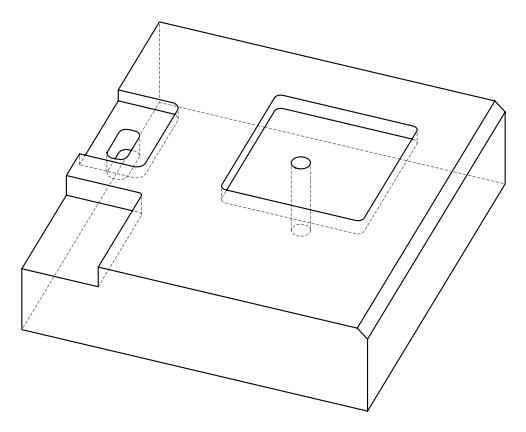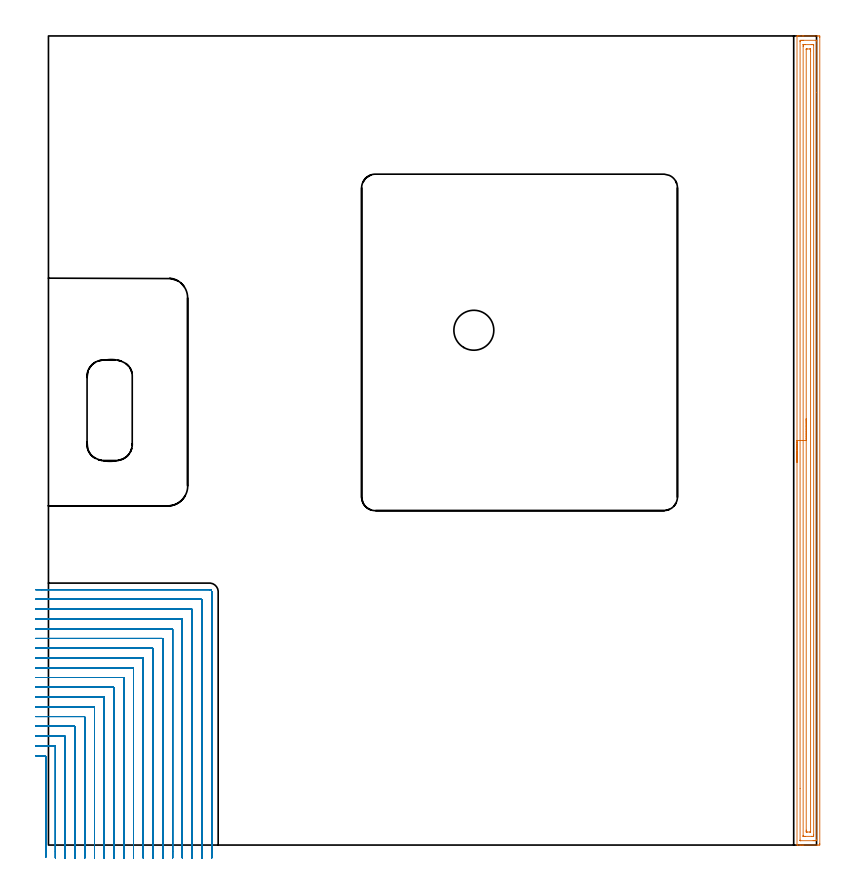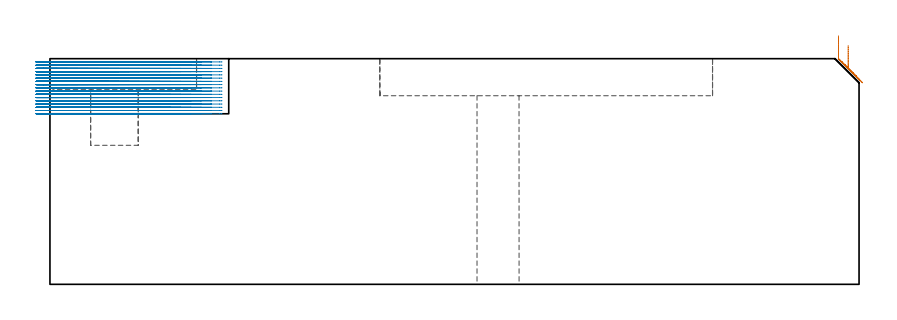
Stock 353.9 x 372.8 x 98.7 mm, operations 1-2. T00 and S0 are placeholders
(PLAN: 8 operations, 6 tool changes, 142.4 min)
(1 AREA_MILL | FG_CHAMFER_SURFACE | UGT0205_001 | 12.17 min | 20549 mm3)
(2 MILL_CORNER_NOTCH_RECTANGULAR | CORNER_NOTCH_RECTANGULAR | NXT0201_008 | Follow Part, ap 1.5, ae 75% | 86.5 min | 227387 mm3)
(3 MILL_RECTANGULAR_POCKET | POCKET_RECTANGULAR_STRAIGHT | NXT0201_011 | Follow Part, ap 3, ae 75% | 3.42 min | 34651 mm3)
(4 MILL_RECTANGULAR_POCKET_1 | POCKET_RECTANGULAR_STRAIGHT_1 | NXT0201_011 | Follow Part, ap 3, ae 75% | 30.23 min | 364845 mm3)
(5 MILL_SLOT | SLOT_PARTIAL_RECTANGULAR | UGT0201_132 | Follow Part, ap 3.5, ae 75% | 9.35 min | 77401 mm3)
(6 SPOT_DRILL | STEP1HOLE | NXT0321_9005460120000 | 0.05 min | 181 mm3)
(7 DRILL_THROUGH_HOLE_INTO_CENTER | STEP1HOLE | NXT0301_065 | 0.36 min | 5578 mm3)
(8 DRILL_TO_ENLARGE_THROUGH_HOLE | STEP1HOLE | UGT0301_253 | 0.37 min | 16167 mm3)
(TOOL UGT0205_001 | Chamfer Mill 20 x 3 x 45 deg. | D20 FL50 Z2)
(TOOL NXT0201_008 | ENDMILL 6mm [2P460-0600-NA 1630] | D6 FL26 Z6)
(TOOL NXT0201_011 | ENDMILL 12mm [2P460-1200-NA 1630] | D12 FL38 Z6)
(TOOL UGT0201_132 | Carbide End Mill 14.0 | D14 FL30 Z4)
(TOOL NXT0321_9005460120000 | NC Spot Drill, 142deg, 12mm, Carbide, Uncoated | D12 PA142 FL30 Z2)
(TOOL NXT0301_065 | Carbide Drill 9.4mm [860.1-0940-075A1-MM 2214] | D9.4 PA140 FL98 Z2)
(TOOL UGT0301_253 | Twist Drill 18.4 mm | D18.4 PA118 FL135 Z2)
(OP 1 AREA_MILL)
G17 G21 G94 G90
T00 M6
G54
G17 G0 G90 X344.9 Y176.4 S1061 M3
G43 Z108.7 H0
G94 G1 Y176.438 Z107.828 F250.
Y176.552 Z106.963
Y176.741 Z106.112
Y177.003 Z105.28
Y177.337 Z104.474
Y177.74 Z103.7
Y178.209 Z102.964
Y178.74 Z102.272
Y179.329 Z101.629
Y179.972 Z101.039
Y180.664 Z100.508
Y181.4 Z100.04
Y182.174 Z99.637
Y182.98 Z99.303
Y183.812 Z99.041
Y184.664 Z98.852
Y185.529 Z98.738
Y186.4 Z98.7
Y372.631
X344.907 Y372.79 Z98.693
X345.215 Y372.8 Z98.384
X345.529 Z98.071
X346.195 Z97.4
X347.407 Z96.19
X347.953 Z95.641
X354.378 Z89.219
X354.984 Y372.795 Z88.613
X355.392 Y372.79 Z88.205
X355.396 Y372.603 Z88.202
X355.399 Y372.184 Z88.201
Y0.616
X355.396 Y0.197 Z88.202
X355.392 Y0.01 Z88.205
X354.984 Y0.005 Z88.613
X354.378 Y0. Z89.219
X347.953 Z95.641
X347.407 Z96.19
X347.074 Z96.522
X346.528 Z97.068
X346.195 Z97.4
X345.215 Z98.385
X344.906 Y0.01 Z98.693
X344.9 Y0.169 Z98.7
Y186.4
X346.314 Z97.286
X346.315 Y370.276 Z97.285
X346.316 Y370.398 Z97.284
X346.321 Y370.774 Z97.279
X346.686 Y370.792 Z96.914
X347.074 Y370.797 Z96.526
X347.557 Y370.8 Z96.043
X347.953 Z95.647
X353.71 Z89.89
X353.905 Y370.798 Z89.695
X353.936 Y370.796 Z89.664
X353.967 Y370.79 Z89.633
X353.979 Y370.782 Z89.621
X353.98 Y370.758 Z89.62
X353.985 Y370.52 Z89.615
X353.986 Y346.738 Z89.614
X353.985 Y2.524 Z89.615
X353.984 Y2.402 Z89.616
X353.979 Y2.026 Z89.621
X353.614 Y2.008 Z89.986
X353.226 Y2.003 Z90.374
X352.743 Y2. Z90.857
X352.347 Z91.253
X346.59 Z97.01
X346.395 Y2.002 Z97.205
X346.364 Y2.004 Z97.236
X346.333 Y2.01 Z97.267
X346.321 Y2.018 Z97.279
X346.32 Y2.042 Z97.28
X346.315 Y2.28 Z97.285
X346.314 Y26.077 Z97.286
Y186.4
X347.728 Z95.872
X347.729 Y367.946 Z95.871
X347.731 Y368.611 Z95.869
X347.733 Y368.725 Z95.867
X347.735 Y368.778 Z95.865
X347.744 Y368.791 Z95.856
X347.771 Y368.796 Z95.829
X347.953 Y368.798 Z95.647
X348.646 Y368.8 Z94.954
X351.468 Z92.132
X352.163 Y368.799 Z91.437
X352.347 Y368.795 Z91.253
X352.532 Y368.79 Z91.068
X352.565 Y368.78 Z91.035
X352.567 Y368.747 Z91.033
X352.57 Y368.687 Z91.03
X352.571 Y368.611 Z91.029
Y368.384
Y4.854
X352.569 Y4.189 Z91.031
X352.567 Y4.075 Z91.033
X352.565 Y4.022 Z91.035
X352.556 Y4.009 Z91.044
X352.529 Y4.004 Z91.071
X352.347 Y4.002 Z91.253
X351.654 Y4. Z91.946
X348.832 Z94.768
X348.137 Y4.001 Z95.463
X347.953 Y4.005 Z95.647
X347.768 Y4.01 Z95.832
X347.735 Y4.02 Z95.865
X347.733 Y4.053 Z95.867
X347.73 Y4.113 Z95.87
X347.729 Y4.189 Z95.871
Y4.416
X347.728 Y186.4 Z95.872
X349.143 Z94.457
X349.144 Y366.508 Z94.456
X349.146 Y366.701 Z94.454
X349.15 Y366.769 Z94.45
X349.155 Y366.791 Z94.445
X349.177 Y366.793 Z94.423
X349.283 Y366.797 Z94.317
X349.711 Y366.8 Z93.889
X350.614 Z92.986
X351.017 Y366.794 Z92.583
X351.117 Y366.79 Z92.483
X351.151 Y366.781 Z92.449
X351.153 Y366.749 Z92.447
X351.155 Y366.664 Z92.445
X351.157 Y366.248 Z92.443
Y365.932
Y6.292
X351.154 Y6.099 Z92.446
X351.15 Y6.031 Z92.45
X351.145 Y6.009 Z92.455
X351.123 Y6.007 Z92.477
X351.017 Y6.003 Z92.583
X350.589 Y6. Z93.011
X349.686 Z93.914
X349.283 Y6.006 Z94.317
X349.183 Y6.01 Z94.417
X349.149 Y6.019 Z94.451
X349.147 Y6.051 Z94.453
X349.145 Y6.136 Z94.455
X349.143 Y6.552 Z94.457
Y6.868
Y186.4
Y187.272 Z94.495
Y188.137 Z94.609
Y188.988 Z94.798
Y189.82 Z95.06
Y190.626 Z95.394
Y191.4 Z95.797
Y192.136 Z96.266
Y192.828 Z96.797
Y193.471 Z97.386
Y194.061 Z98.029
Y194.592 Z98.722
Y195.06 Z99.457
Y195.463 Z100.231
Y195.797 Z101.037
Y196.059 Z101.869
Y196.248 Z102.721
Y196.362 Z103.586
Y196.4 Z104.457
G0 Z108.7
M5
M2
(OP 2 MILL_CORNER_NOTCH_RECTANGULAR)
G17 G21 G94 G90
T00 M6
G54
G17 G0 G90 X-1.3 Y-5.704 S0 M3
G43 Z108.7 H1
Z97.282
G94 G1 Y-2.704 F250.
Y40.905 F500.
G3 X-1.595 Y41.2 R0.3
G1 X-3.
X-6. F250.
G0 Z108.7
X3.2 Y-6.
Z97.282
G1 Y-3.
Y45.405 F500.
G3 X2.905 Y45.7 R0.3
G1 X-3.
X-6. F250.
G0 Z108.7
X7.7 Y-6.
Z97.282
G1 Y-3.
Y49.905 F500.
G3 X7.405 Y50.2 R0.3
G1 X-3.
X-6. F250.
G0 Z108.7
X12.2 Y-6.
Z97.282
G1 Y-3.
Y54.405 F500.
G3 X11.905 Y54.7 R0.3
G1 X-3.
X-6. F250.
G0 Z108.7
X16.7 Y-6.
Z97.282
G1 Y-3.
Y58.905 F500.
G3 X16.405 Y59.2 R0.3
G1 X-3.
X-6. F250.
G0 Z108.7
X21.2 Y-6.
Z97.282
G1 Y-3.
Y63.404 F500.
G3 X20.904 Y63.7 R0.3
G1 X-3.
X-6. F250.
G0 Z108.7
X25.7 Y-6.
Z97.282
G1 Y-3.
Y67.904 F500.
G3 X25.404 Y68.2 R0.3
G1 X-3.
X-6. F250.
G0 Z108.7
X30.2 Y-6.
Z97.282
G1 Y-3.
Y72.404 F500.
G3 X29.904 Y72.7 R0.3
G1 X-3.
X-6. F250.
G0 Z108.7
X34.7 Y-6.
Z97.282
G1 Y-3.
Y76.904 F500.
G3 X34.404 Y77.2 R0.3
G1 X-3.
X-6. F250.
G0 Z108.7
X39.2 Y-6.
Z97.282
G1 Y-3.
Y81.404 F500.
G3 X38.904 Y81.7 R0.3
G1 X-3.
X-6. F250.
G0 Z108.7
X43.7 Y-6.
Z97.282
G1 Y-3.
Y85.904 F500.
G3 X43.403 Y86.2 R0.3
G1 X-3.
X-6. F250.
G0 Z108.7
X48.2 Y-6.
Z97.282
G1 Y-3.
Y90.403 F500.
G3 X47.903 Y90.7 R0.3
G1 X-3.
X-6. F250.
G0 Z108.7
X52.7 Y-6.
Z97.282
G1 Y-3.
Y94.903 F500.
G3 X52.403 Y95.2 R0.3
G1 X-3.
X-6. F250.
G0 Z108.7
X57.2 Y-6.
Z97.282
G1 Y-3.
Y99.403 F500.
G3 X56.903 Y99.7 R0.3
G1 X-3.
X-6. F250.
G0 Z108.7
X61.7 Y-6.
Z97.282
G1 Y-3.
Y103.903 F500.
G3 X61.403 Y104.2 R0.3
G1 X-3.
X-6. F250.
G0 Z108.7
X66.2 Y-6.
Z97.282
G1 Y-3.
Y108.403 F500.
G3 X65.903 Y108.7 R0.3
G1 X-3.
X-6. F250.
G0 Z108.7
X70.7 Y-6.
Z97.282
G1 Y-3.
Y112.903 F500.
G3 X70.403 Y113.2 R0.3
G1 X-3.
X-6. F250.
G0 Z108.7
X75.2 Y-6.
Z97.282
G1 Y-3.
Y116.7 F500.
G3 X74.2 Y117.7 R1.
G1 X-3.
X-6. F250.
G0 Z108.7
X-1.3 Y-5.704
Z95.865
G1 Y-2.704
Y40.905 F500.
G3 X-1.595 Y41.2 R0.3
G1 X-3.
X-6. F250.
G0 Z108.7
X3.2 Y-6.
Z95.865
G1 Y-3.
Y45.405 F500.
G3 X2.905 Y45.7 R0.3
G1 X-3.
X-6. F250.
G0 Z108.7
X7.7 Y-6.
Z95.865
G1 Y-3.
Y49.905 F500.
G3 X7.405 Y50.2 R0.3
G1 X-3.
X-6. F250.
G0 Z108.7
X12.2 Y-6.
Z95.865
G1 Y-3.
Y54.405 F500.
G3 X11.905 Y54.7 R0.3
G1 X-3.
X-6. F250.
G0 Z108.7
X16.7 Y-6.
Z95.865
G1 Y-3.
Y58.905 F500.
G3 X16.405 Y59.2 R0.3
G1 X-3.
X-6. F250.
G0 Z108.7
X21.2 Y-6.
Z95.865
G1 Y-3.
Y63.404 F500.
G3 X20.904 Y63.7 R0.3
G1 X-3.
X-6. F250.
G0 Z108.7
X25.7 Y-6.
Z95.865
G1 Y-3.
Y67.904 F500.
G3 X25.404 Y68.2 R0.3
G1 X-3.
X-6. F250.
G0 Z108.7
X30.2 Y-6.
Z95.865
G1 Y-3.
Y72.404 F500.
G3 X29.904 Y72.7 R0.3
G1 X-3.
X-6. F250.
G0 Z108.7
X34.7 Y-6.
Z95.865
G1 Y-3.
Y76.904 F500.
G3 X34.404 Y77.2 R0.3
G1 X-3.
X-6. F250.
G0 Z108.7
X39.2 Y-6.
Z95.865
G1 Y-3.
Y81.404 F500.
G3 X38.904 Y81.7 R0.3
G1 X-3.
X-6. F250.
G0 Z108.7
X43.7 Y-6.
Z95.865
G1 Y-3.
Y85.903 F500.
G3 X43.404 Y86.2 R0.3
G1 X-3.
X-6. F250.
G0 Z108.7
X48.2 Y-6.
Z95.865
G1 Y-3.
Y90.403 F500.
G3 X47.903 Y90.7 R0.3
G1 X-3.
X-6. F250.
G0 Z108.7
X52.7 Y-6.
Z95.865
G1 Y-3.
Y94.903 F500.
G3 X52.403 Y95.2 R0.3
G1 X-3.
X-6. F250.
G0 Z108.7
X57.2 Y-6.
Z95.865
G1 Y-3.
Y99.403 F500.
G3 X56.903 Y99.7 R0.3
G1 X-3.
X-6. F250.
G0 Z108.7
X61.7 Y-6.
Z95.865
G1 Y-3.
Y103.903 F500.
G3 X61.403 Y104.2 R0.3
G1 X-3.
X-6. F250.
G0 Z108.7
X66.2 Y-6.
Z95.865
G1 Y-3.
Y108.403 F500.
G3 X65.903 Y108.7 R0.3
G1 X-3.
X-6. F250.
G0 Z108.7
X70.7 Y-6.
Z95.865
G1 Y-3.
Y112.903 F500.
G3 X70.403 Y113.2 R0.3
G1 X-3.
X-6. F250.
G0 Z108.7
X75.2 Y-6.
Z95.865
G1 Y-3.
Y116.7 F500.
G3 X74.2 Y117.7 R1.
G1 X-3.
X-6. F250.
G0 Z108.7
X-1.3 Y-5.704
Z94.447
G1 Y-2.704
Y40.905 F500.
G3 X-1.595 Y41.2 R0.3
G1 X-3.
X-6. F250.
G0 Z108.7
X3.2 Y-6.
Z94.447
G1 Y-3.
Y45.405 F500.
G3 X2.905 Y45.7 R0.3
G1 X-3.
X-6. F250.
G0 Z108.7
X7.7 Y-6.
Z94.447
G1 Y-3.
Y49.905 F500.
G3 X7.405 Y50.2 R0.3
G1 X-3.
X-6. F250.
G0 Z108.7
X12.2 Y-6.
Z94.447
G1 Y-3.
Y54.405 F500.
G3 X11.905 Y54.7 R0.3
G1 X-3.
X-6. F250.
G0 Z108.7
X16.7 Y-6.
Z94.447
G1 Y-3.
Y58.905 F500.
G3 X16.405 Y59.2 R0.3
G1 X-3.
X-6. F250.
G0 Z108.7
X21.2 Y-6.
Z94.447
G1 Y-3.
Y63.404 F500.
G3 X20.904 Y63.7 R0.3
G1 X-3.
X-6. F250.
G0 Z108.7
X25.7 Y-6.
Z94.447
G1 Y-3.
Y67.904 F500.
G3 X25.404 Y68.2 R0.3
G1 X-3.
X-6. F250.
G0 Z108.7
X30.2 Y-6.
Z94.447
G1 Y-3.
Y72.404 F500.
G3 X29.904 Y72.7 R0.3
G1 X-3.
X-6. F250.
G0 Z108.7
X34.7 Y-6.
Z94.447
G1 Y-3.
Y76.904 F500.
G3 X34.404 Y77.2 R0.3
G1 X-3.
X-6. F250.
G0 Z108.7
X39.2 Y-6.
Z94.447
G1 Y-3.
Y81.404 F500.
G3 X38.904 Y81.7 R0.3
G1 X-3.
X-6. F250.
G0 Z108.7
X43.7 Y-6.
Z94.447
G1 Y-3.
Y85.904 F500.
G3 X43.403 Y86.2 R0.3
G1 X-3.
X-6. F250.
G0 Z108.7
X48.2 Y-6.
Z94.447
G1 Y-3.
Y90.403 F500.
G3 X47.903 Y90.7 R0.3
G1 X-3.
X-6. F250.
G0 Z108.7
X52.7 Y-6.
Z94.447
G1 Y-3.
Y94.903 F500.
G3 X52.403 Y95.2 R0.3
G1 X-3.
X-6. F250.
G0 Z108.7
X57.2 Y-6.
Z94.447
G1 Y-3.
Y99.403 F500.
G3 X56.903 Y99.7 R0.3
G1 X-3.
X-6. F250.
G0 Z108.7
X61.7 Y-6.
Z94.447
G1 Y-3.
Y103.903 F500.
G3 X61.403 Y104.2 R0.3
G1 X-3.
X-6. F250.
G0 Z108.7
X66.2 Y-6.
Z94.447
G1 Y-3.
Y108.403 F500.
G3 X65.903 Y108.7 R0.3
G1 X-3.
X-6. F250.
G0 Z108.7
X70.7 Y-6.
Z94.447
G1 Y-3.
Y112.903 F500.
G3 X70.403 Y113.2 R0.3
G1 X-3.
X-6. F250.
G0 Z108.7
X75.2 Y-6.
Z94.447
G1 Y-3.
Y116.7 F500.
G3 X74.2 Y117.7 R1.
G1 X-3.
X-6. F250.
G0 Z108.7
X-1.3 Y-5.704
Z93.029
G1 Y-2.704
Y40.905 F500.
G3 X-1.595 Y41.2 R0.3
G1 X-3.
X-6. F250.
G0 Z108.7
X3.2 Y-6.
Z93.029
G1 Y-3.
Y45.405 F500.
G3 X2.905 Y45.7 R0.3
G1 X-3.
X-6. F250.
G0 Z108.7
X7.7 Y-6.
Z93.029
G1 Y-3.
Y49.905 F500.
G3 X7.405 Y50.2 R0.3
G1 X-3.
X-6. F250.
G0 Z108.7
X12.2 Y-6.
Z93.029
G1 Y-3.
Y54.405 F500.
G3 X11.905 Y54.7 R0.3
G1 X-3.
X-6. F250.
G0 Z108.7
X16.7 Y-6.
Z93.029
G1 Y-3.
Y58.905 F500.
G3 X16.405 Y59.2 R0.3
G1 X-3.
X-6. F250.
G0 Z108.7
X21.2 Y-6.
Z93.029
G1 Y-3.
Y63.404 F500.
G3 X20.904 Y63.7 R0.3
G1 X-3.
X-6. F250.
G0 Z108.7
X25.7 Y-6.
Z93.029
G1 Y-3.
Y67.904 F500.
G3 X25.404 Y68.2 R0.3
G1 X-3.
X-6. F250.
G0 Z108.7
X30.2 Y-6.
Z93.029
G1 Y-3.
Y72.404 F500.
G3 X29.904 Y72.7 R0.3
G1 X-3.
X-6. F250.
G0 Z108.7
X34.7 Y-6.
Z93.029
G1 Y-3.
Y76.904 F500.
G3 X34.404 Y77.2 R0.3
G1 X-3.
X-6. F250.
G0 Z108.7
X39.2 Y-6.
Z93.029
G1 Y-3.
Y81.404 F500.
G3 X38.904 Y81.7 R0.3
G1 X-3.
X-6. F250.
G0 Z108.7
X43.7 Y-6.
Z93.029
G1 Y-3.
Y85.903 F500.
G3 X43.404 Y86.2 R0.3
G1 X-3.
X-6. F250.
G0 Z108.7
X48.2 Y-6.
Z93.029
G1 Y-3.
Y90.403 F500.
G3 X47.903 Y90.7 R0.3
G1 X-3.
X-6. F250.
G0 Z108.7
X52.7 Y-6.
Z93.029
G1 Y-3.
Y94.903 F500.
G3 X52.403 Y95.2 R0.3
G1 X-3.
X-6. F250.
G0 Z108.7
X57.2 Y-6.
Z93.029
G1 Y-3.
Y99.403 F500.
G3 X56.903 Y99.7 R0.3
G1 X-3.
X-6. F250.
G0 Z108.7
X61.7 Y-6.
Z93.029
G1 Y-3.
Y103.903 F500.
G3 X61.403 Y104.2 R0.3
G1 X-3.
X-6. F250.
G0 Z108.7
X66.2 Y-6.
Z93.029
G1 Y-3.
Y108.403 F500.
G3 X65.903 Y108.7 R0.3
G1 X-3.
X-6. F250.
G0 Z108.7
X70.7 Y-6.
Z93.029
G1 Y-3.
Y112.903 F500.
G3 X70.403 Y113.2 R0.3
G1 X-3.
X-6. F250.
G0 Z108.7
X75.2 Y-6.
Z93.029
G1 Y-3.
Y116.7 F500.
G3 X74.2 Y117.7 R1.
G1 X-3.
X-6. F250.
G0 Z108.7
X-1.3 Y-5.704
Z91.612
G1 Y-2.704
Y40.905 F500.
G3 X-1.595 Y41.2 R0.3
G1 X-3.
X-6. F250.
G0 Z108.7
X3.2 Y-6.
Z91.612
G1 Y-3.
Y45.405 F500.
G3 X2.905 Y45.7 R0.3
G1 X-3.
X-6. F250.
G0 Z108.7
X7.7 Y-6.
Z91.612
G1 Y-3.
Y49.905 F500.
G3 X7.405 Y50.2 R0.3
G1 X-3.
X-6. F250.
G0 Z108.7
X12.2 Y-6.
Z91.612
G1 Y-3.
Y54.405 F500.
G3 X11.905 Y54.7 R0.3
G1 X-3.
X-6. F250.
G0 Z108.7
X16.7 Y-6.
Z91.612
G1 Y-3.
Y58.905 F500.
G3 X16.405 Y59.2 R0.3
G1 X-3.
X-6. F250.
G0 Z108.7
X21.2 Y-6.
Z91.612
G1 Y-3.
Y63.404 F500.
G3 X20.904 Y63.7 R0.3
G1 X-3.
X-6. F250.
G0 Z108.7
X25.7 Y-6.
Z91.612
G1 Y-3.
Y67.904 F500.
G3 X25.404 Y68.2 R0.3
G1 X-3.
X-6. F250.
G0 Z108.7
X30.2 Y-6.
Z91.612
G1 Y-3.
Y72.404 F500.
G3 X29.904 Y72.7 R0.3
G1 X-3.
X-6. F250.
G0 Z108.7
X34.7 Y-6.
Z91.612
G1 Y-3.
Y76.904 F500.
G3 X34.404 Y77.2 R0.3
G1 X-3.
X-6. F250.
G0 Z108.7
X39.2 Y-6.
Z91.612
G1 Y-3.
Y81.404 F500.
G3 X38.904 Y81.7 R0.3
G1 X-3.
X-6. F250.
G0 Z108.7
X43.7 Y-6.
Z91.612
G1 Y-3.
Y85.903 F500.
G3 X43.404 Y86.2 R0.3
G1 X-3.
X-6. F250.
G0 Z108.7
X48.2 Y-6.
Z91.612
G1 Y-3.
Y90.403 F500.
G3 X47.903 Y90.7 R0.3
G1 X-3.
X-6. F250.
G0 Z108.7
X52.7 Y-6.
Z91.612
G1 Y-3.
Y94.903 F500.
G3 X52.403 Y95.2 R0.3
G1 X-3.
X-6. F250.
G0 Z108.7
X57.2 Y-6.
Z91.612
G1 Y-3.
Y99.403 F500.
G3 X56.903 Y99.7 R0.3
G1 X-3.
X-6. F250.
G0 Z108.7
X61.7 Y-6.
Z91.612
G1 Y-3.
Y103.903 F500.
G3 X61.403 Y104.2 R0.3
G1 X-3.
X-6. F250.
G0 Z108.7
X66.2 Y-6.
Z91.612
G1 Y-3.
Y108.403 F500.
G3 X65.903 Y108.7 R0.3
G1 X-3.
X-6. F250.
G0 Z108.7
X70.7 Y-6.
Z91.612
G1 Y-3.
Y112.903 F500.
G3 X70.403 Y113.2 R0.3
G1 X-3.
X-6. F250.
G0 Z108.7
X75.2 Y-6.
Z91.612
G1 Y-3.
Y116.7 F500.
G3 X74.2 Y117.7 R1.
G1 X-3.
X-6. F250.
G0 Z108.7
X-1.3 Y-5.704
Z90.194
G1 Y-2.704
Y40.905 F500.
G3 X-1.595 Y41.2 R0.3
G1 X-3.
X-6. F250.
G0 Z108.7
X3.2 Y-6.
Z90.194
G1 Y-3.
Y45.405 F500.
G3 X2.905 Y45.7 R0.3
G1 X-3.
X-6. F250.
G0 Z108.7
X7.7 Y-6.
Z90.194
G1 Y-3.
Y49.905 F500.
G3 X7.405 Y50.2 R0.3
G1 X-3.
X-6. F250.
G0 Z108.7
X12.2 Y-6.
Z90.194
G1 Y-3.
Y54.405 F500.
G3 X11.905 Y54.7 R0.3
G1 X-3.
X-6. F250.
G0 Z108.7
X16.7 Y-6.
Z90.194
G1 Y-3.
Y58.905 F500.
G3 X16.405 Y59.2 R0.3
G1 X-3.
X-6. F250.
G0 Z108.7
X21.2 Y-6.
Z90.194
G1 Y-3.
Y63.404 F500.
G3 X20.904 Y63.7 R0.3
G1 X-3.
X-6. F250.
G0 Z108.7
X25.7 Y-6.
Z90.194
G1 Y-3.
Y67.904 F500.
G3 X25.404 Y68.2 R0.3
G1 X-3.
X-6. F250.
G0 Z108.7
X30.2 Y-6.
Z90.194
G1 Y-3.
Y72.404 F500.
G3 X29.904 Y72.7 R0.3
G1 X-3.
X-6. F250.
G0 Z108.7
X34.7 Y-6.
Z90.194
G1 Y-3.
Y76.904 F500.
G3 X34.404 Y77.2 R0.3
G1 X-3.
X-6. F250.
G0 Z108.7
X39.2 Y-6.
Z90.194
G1 Y-3.
Y81.404 F500.
G3 X38.904 Y81.7 R0.3
G1 X-3.
X-6. F250.
G0 Z108.7
X43.7 Y-6.
Z90.194
G1 Y-3.
Y85.903 F500.
G3 X43.404 Y86.2 R0.3
G1 X-3.
X-6. F250.
G0 Z108.7
X48.2 Y-6.
Z90.194
G1 Y-3.
Y90.403 F500.
G3 X47.903 Y90.7 R0.3
G1 X-3.
X-6. F250.
G0 Z108.7
X52.7 Y-6.
Z90.194
G1 Y-3.
Y94.903 F500.
G3 X52.403 Y95.2 R0.3
G1 X-3.
X-6. F250.
G0 Z108.7
X57.2 Y-6.
Z90.194
G1 Y-3.
Y99.403 F500.
G3 X56.903 Y99.7 R0.3
G1 X-3.
X-6. F250.
G0 Z108.7
X61.7 Y-6.
Z90.194
G1 Y-3.
Y103.903 F500.
G3 X61.403 Y104.2 R0.3
G1 X-3.
X-6. F250.
G0 Z108.7
X66.2 Y-6.
Z90.194
G1 Y-3.
Y108.403 F500.
G3 X65.903 Y108.7 R0.3
G1 X-3.
X-6. F250.
G0 Z108.7
X70.7 Y-6.
Z90.194
G1 Y-3.
Y112.903 F500.
G3 X70.403 Y113.2 R0.3
G1 X-3.
X-6. F250.
G0 Z108.7
X75.2 Y-6.
Z90.194
G1 Y-3.
Y116.7 F500.
G3 X74.2 Y117.7 R1.
G1 X-3.
X-6. F250.
G0 Z108.7
X-1.3 Y-5.704
Z88.776
G1 Y-2.704
Y40.905 F500.
G3 X-1.595 Y41.2 R0.3
G1 X-3.
X-6. F250.
G0 Z108.7
X3.2 Y-6.
Z88.776
G1 Y-3.
Y45.405 F500.
G3 X2.905 Y45.7 R0.3
G1 X-3.
X-6. F250.
G0 Z108.7
X7.7 Y-6.
Z88.776
G1 Y-3.
Y49.905 F500.
G3 X7.405 Y50.2 R0.3
G1 X-3.
X-6. F250.
G0 Z108.7
X12.2 Y-6.
Z88.776
G1 Y-3.
Y54.405 F500.
G3 X11.905 Y54.7 R0.3
G1 X-3.
X-6. F250.
G0 Z108.7
X16.7 Y-6.
Z88.776
G1 Y-3.
Y58.905 F500.
G3 X16.405 Y59.2 R0.3
G1 X-3.
X-6. F250.
G0 Z108.7
X21.2 Y-6.
Z88.776
G1 Y-3.
Y63.404 F500.
G3 X20.904 Y63.7 R0.3
G1 X-3.
X-6. F250.
G0 Z108.7
X25.7 Y-6.
Z88.776
G1 Y-3.
Y67.904 F500.
G3 X25.404 Y68.2 R0.3
G1 X-3.
X-6. F250.
G0 Z108.7
X30.2 Y-6.
Z88.776
G1 Y-3.
Y72.404 F500.
G3 X29.904 Y72.7 R0.3
G1 X-3.
X-6. F250.
G0 Z108.7
X34.7 Y-6.
Z88.776
G1 Y-3.
Y76.904 F500.
G3 X34.404 Y77.2 R0.3
G1 X-3.
X-6. F250.
G0 Z108.7
X39.2 Y-6.
Z88.776
G1 Y-3.
Y81.404 F500.
G3 X38.904 Y81.7 R0.3
G1 X-3.
X-6. F250.
G0 Z108.7
X43.7 Y-6.
Z88.776
G1 Y-3.
Y85.903 F500.
G3 X43.404 Y86.2 R0.3
G1 X-3.
X-6. F250.
G0 Z108.7
X48.2 Y-6.
Z88.776
G1 Y-3.
Y90.403 F500.
G3 X47.903 Y90.7 R0.3
G1 X-3.
X-6. F250.
G0 Z108.7
X52.7 Y-6.
Z88.776
G1 Y-3.
Y94.903 F500.
G3 X52.403 Y95.2 R0.3
G1 X-3.
X-6. F250.
G0 Z108.7
X57.2 Y-6.
Z88.776
G1 Y-3.
Y99.403 F500.
G3 X56.903 Y99.7 R0.3
G1 X-3.
X-6. F250.
G0 Z108.7
X61.7 Y-6.
Z88.776
G1 Y-3.
Y103.903 F500.
G3 X61.403 Y104.2 R0.3
G1 X-3.
X-6. F250.
G0 Z108.7
X66.2 Y-6.
Z88.776
G1 Y-3.
Y108.403 F500.
G3 X65.903 Y108.7 R0.3
G1 X-3.
X-6. F250.
G0 Z108.7
X70.7 Y-6.
Z88.776
G1 Y-3.
Y112.903 F500.
G3 X70.403 Y113.2 R0.3
G1 X-3.
X-6. F250.
G0 Z108.7
X75.2 Y-6.
Z88.776
G1 Y-3.
Y116.7 F500.
G3 X74.2 Y117.7 R1.
G1 X-3.
X-6. F250.
G0 Z108.7
X-1.3 Y-5.704
Z87.359
G1 Y-2.704
Y40.905 F500.
G3 X-1.595 Y41.2 R0.3
G1 X-3.
X-6. F250.
G0 Z108.7
X3.2 Y-6.
Z87.359
G1 Y-3.
Y45.405 F500.
G3 X2.905 Y45.7 R0.3
G1 X-3.
X-6. F250.
G0 Z108.7
X7.7 Y-6.
Z87.359
G1 Y-3.
Y49.905 F500.
G3 X7.405 Y50.2 R0.3
G1 X-3.
X-6. F250.
G0 Z108.7
X12.2 Y-6.
Z87.359
G1 Y-3.
Y54.405 F500.
G3 X11.905 Y54.7 R0.3
G1 X-3.
X-6. F250.
G0 Z108.7
X16.7 Y-6.
Z87.359
G1 Y-3.
Y58.905 F500.
G3 X16.405 Y59.2 R0.3
G1 X-3.
X-6. F250.
G0 Z108.7
X21.2 Y-6.
Z87.359
G1 Y-3.
Y63.404 F500.
G3 X20.904 Y63.7 R0.3
G1 X-3.
X-6. F250.
G0 Z108.7
X25.7 Y-6.
Z87.359
G1 Y-3.
Y67.904 F500.
G3 X25.404 Y68.2 R0.3
G1 X-3.
X-6. F250.
G0 Z108.7
X30.2 Y-6.
Z87.359
G1 Y-3.
Y72.404 F500.
G3 X29.904 Y72.7 R0.3
G1 X-3.
X-6. F250.
G0 Z108.7
X34.7 Y-6.
Z87.359
G1 Y-3.
Y76.904 F500.
G3 X34.404 Y77.2 R0.3
G1 X-3.
X-6. F250.
G0 Z108.7
X39.2 Y-6.
Z87.359
G1 Y-3.
Y81.404 F500.
G3 X38.904 Y81.7 R0.3
G1 X-3.
X-6. F250.
G0 Z108.7
X43.7 Y-6.
Z87.359
G1 Y-3.
Y85.903 F500.
G3 X43.404 Y86.2 R0.3
G1 X-3.
X-6. F250.
G0 Z108.7
X48.2 Y-6.
Z87.359
G1 Y-3.
Y90.403 F500.
G3 X47.903 Y90.7 R0.3
G1 X-3.
X-6. F250.
G0 Z108.7
X52.7 Y-6.
Z87.359
G1 Y-3.
Y94.903 F500.
G3 X52.403 Y95.2 R0.3
G1 X-3.
X-6. F250.
G0 Z108.7
X57.2 Y-6.
Z87.359
G1 Y-3.
Y99.403 F500.
G3 X56.903 Y99.7 R0.3
G1 X-3.
X-6. F250.
G0 Z108.7
X61.7 Y-6.
Z87.359
G1 Y-3.
Y103.903 F500.
G3 X61.403 Y104.2 R0.3
G1 X-3.
X-6. F250.
G0 Z108.7
X66.2 Y-6.
Z87.359
G1 Y-3.
Y108.403 F500.
G3 X65.903 Y108.7 R0.3
G1 X-3.
X-6. F250.
G0 Z108.7
X70.7 Y-6.
Z87.359
G1 Y-3.
Y112.903 F500.
G3 X70.403 Y113.2 R0.3
G1 X-3.
X-6. F250.
G0 Z108.7
X75.2 Y-6.
Z87.359
G1 Y-3.
Y116.7 F500.
G3 X74.2 Y117.7 R1.
G1 X-3.
X-6. F250.
G0 Z108.7
X-1.3 Y-5.704
Z85.941
G1 Y-2.704
Y40.905 F500.
G3 X-1.595 Y41.2 R0.3
G1 X-3.
X-6. F250.
G0 Z108.7
X3.2 Y-6.
Z85.941
G1 Y-3.
Y45.405 F500.
G3 X2.905 Y45.7 R0.3
G1 X-3.
X-6. F250.
G0 Z108.7
X7.7 Y-6.
Z85.941
G1 Y-3.
Y49.905 F500.
G3 X7.405 Y50.2 R0.3
G1 X-3.
X-6. F250.
G0 Z108.7
X12.2 Y-6.
Z85.941
G1 Y-3.
Y54.405 F500.
G3 X11.905 Y54.7 R0.3
G1 X-3.
X-6. F250.
G0 Z108.7
X16.7 Y-6.
Z85.941
G1 Y-3.
Y58.905 F500.
G3 X16.405 Y59.2 R0.3
G1 X-3.
X-6. F250.
G0 Z108.7
X21.2 Y-6.
Z85.941
G1 Y-3.
Y63.404 F500.
G3 X20.904 Y63.7 R0.3
G1 X-3.
X-6. F250.
G0 Z108.7
X25.7 Y-6.
Z85.941
G1 Y-3.
Y67.904 F500.
G3 X25.404 Y68.2 R0.3
G1 X-3.
X-6. F250.
G0 Z108.7
X30.2 Y-6.
Z85.941
G1 Y-3.
Y72.404 F500.
G3 X29.904 Y72.7 R0.3
G1 X-3.
X-6. F250.
G0 Z108.7
X34.7 Y-6.
Z85.941
G1 Y-3.
Y76.904 F500.
G3 X34.404 Y77.2 R0.3
G1 X-3.
X-6. F250.
G0 Z108.7
X39.2 Y-6.
Z85.941
G1 Y-3.
Y81.404 F500.
G3 X38.904 Y81.7 R0.3
G1 X-3.
X-6. F250.
G0 Z108.7
X43.7 Y-6.
Z85.941
G1 Y-3.
Y85.903 F500.
G3 X43.404 Y86.2 R0.3
G1 X-3.
X-6. F250.
G0 Z108.7
X48.2 Y-6.
Z85.941
G1 Y-3.
Y90.403 F500.
G3 X47.903 Y90.7 R0.3
G1 X-3.
X-6. F250.
G0 Z108.7
X52.7 Y-6.
Z85.941
G1 Y-3.
Y94.903 F500.
G3 X52.403 Y95.2 R0.3
G1 X-3.
X-6. F250.
G0 Z108.7
X57.2 Y-6.
Z85.941
G1 Y-3.
Y99.403 F500.
G3 X56.903 Y99.7 R0.3
G1 X-3.
X-6. F250.
G0 Z108.7
X61.7 Y-6.
Z85.941
G1 Y-3.
Y103.903 F500.
G3 X61.403 Y104.2 R0.3
G1 X-3.
X-6. F250.
G0 Z108.7
X66.2 Y-6.
Z85.941
G1 Y-3.
Y108.403 F500.
G3 X65.903 Y108.7 R0.3
G1 X-3.
X-6. F250.
G0 Z108.7
X70.7 Y-6.
Z85.941
G1 Y-3.
Y112.903 F500.
G3 X70.403 Y113.2 R0.3
G1 X-3.
X-6. F250.
G0 Z108.7
X75.2 Y-6.
Z85.941
G1 Y-3.
Y116.7 F500.
G3 X74.2 Y117.7 R1.
G1 X-3.
X-6. F250.
G0 Z108.7
X-1.3 Y-5.704
Z84.523
G1 Y-2.704
Y40.905 F500.
G3 X-1.595 Y41.2 R0.3
G1 X-3.
X-6. F250.
G0 Z108.7
X3.2 Y-6.
Z84.523
G1 Y-3.
Y45.405 F500.
G3 X2.905 Y45.7 R0.3
G1 X-3.
X-6. F250.
G0 Z108.7
X7.7 Y-6.
Z84.523
G1 Y-3.
Y49.905 F500.
G3 X7.405 Y50.2 R0.3
G1 X-3.
X-6. F250.
G0 Z108.7
X12.2 Y-6.
Z84.523
G1 Y-3.
Y54.405 F500.
G3 X11.905 Y54.7 R0.3
G1 X-3.
X-6. F250.
G0 Z108.7
X16.7 Y-6.
Z84.523
G1 Y-3.
Y58.905 F500.
G3 X16.405 Y59.2 R0.3
G1 X-3.
X-6. F250.
G0 Z108.7
X21.2 Y-6.
Z84.523
G1 Y-3.
Y63.404 F500.
G3 X20.904 Y63.7 R0.3
G1 X-3.
X-6. F250.
G0 Z108.7
X25.7 Y-6.
Z84.523
G1 Y-3.
Y67.904 F500.
G3 X25.404 Y68.2 R0.3
G1 X-3.
X-6. F250.
G0 Z108.7
X30.2 Y-6.
Z84.523
G1 Y-3.
Y72.404 F500.
G3 X29.904 Y72.7 R0.3
G1 X-3.
X-6. F250.
G0 Z108.7
X34.7 Y-6.
Z84.523
G1 Y-3.
Y76.904 F500.
G3 X34.404 Y77.2 R0.3
G1 X-3.
X-6. F250.
G0 Z108.7
X39.2 Y-6.
Z84.523
G1 Y-3.
Y81.404 F500.
G3 X38.904 Y81.7 R0.3
G1 X-3.
X-6. F250.
G0 Z108.7
X43.7 Y-6.
Z84.523
G1 Y-3.
Y85.903 F500.
G3 X43.404 Y86.2 R0.3
G1 X-3.
X-6. F250.
G0 Z108.7
X48.2 Y-6.
Z84.523
G1 Y-3.
Y90.403 F500.
G3 X47.903 Y90.7 R0.3
G1 X-3.
X-6. F250.
G0 Z108.7
X52.7 Y-6.
Z84.523
G1 Y-3.
Y94.903 F500.
G3 X52.403 Y95.2 R0.3
G1 X-3.
X-6. F250.
G0 Z108.7
X57.2 Y-6.
Z84.523
G1 Y-3.
Y99.403 F500.
G3 X56.903 Y99.7 R0.3
G1 X-3.
X-6. F250.
G0 Z108.7
X61.7 Y-6.
Z84.523
G1 Y-3.
Y103.903 F500.
G3 X61.403 Y104.2 R0.3
G1 X-3.
X-6. F250.
G0 Z108.7
X66.2 Y-6.
Z84.523
G1 Y-3.
Y108.403 F500.
G3 X65.903 Y108.7 R0.3
G1 X-3.
X-6. F250.
G0 Z108.7
X70.7 Y-6.
Z84.523
G1 Y-3.
Y112.903 F500.
G3 X70.403 Y113.2 R0.3
G1 X-3.
X-6. F250.
G0 Z108.7
X75.2 Y-6.
Z84.523
G1 Y-3.
Y116.7 F500.
G3 X74.2 Y117.7 R1.
G1 X-3.
X-6. F250.
G0 Z108.7
X-1.3 Y-5.704
Z83.106
G1 Y-2.704
Y40.905 F500.
G3 X-1.595 Y41.2 R0.3
G1 X-3.
X-6. F250.
G0 Z108.7
X3.2 Y-6.
Z83.106
G1 Y-3.
Y45.405 F500.
G3 X2.905 Y45.7 R0.3
G1 X-3.
X-6. F250.
G0 Z108.7
X7.7 Y-6.
Z83.106
G1 Y-3.
Y49.905 F500.
G3 X7.405 Y50.2 R0.3
G1 X-3.
X-6. F250.
G0 Z108.7
X12.2 Y-6.
Z83.106
G1 Y-3.
Y54.405 F500.
G3 X11.905 Y54.7 R0.3
G1 X-3.
X-6. F250.
G0 Z108.7
X16.7 Y-6.
Z83.106
G1 Y-3.
Y58.905 F500.
G3 X16.405 Y59.2 R0.3
G1 X-3.
X-6. F250.
G0 Z108.7
X21.2 Y-6.
Z83.106
G1 Y-3.
Y63.404 F500.
G3 X20.904 Y63.7 R0.3
G1 X-3.
X-6. F250.
G0 Z108.7
X25.7 Y-6.
Z83.106
G1 Y-3.
Y67.904 F500.
G3 X25.404 Y68.2 R0.3
G1 X-3.
X-6. F250.
G0 Z108.7
X30.2 Y-6.
Z83.106
G1 Y-3.
Y72.404 F500.
G3 X29.904 Y72.7 R0.3
G1 X-3.
X-6. F250.
G0 Z108.7
X34.7 Y-6.
Z83.106
G1 Y-3.
Y76.904 F500.
G3 X34.404 Y77.2 R0.3
G1 X-3.
X-6. F250.
G0 Z108.7
X39.2 Y-6.
Z83.106
G1 Y-3.
Y81.404 F500.
G3 X38.904 Y81.7 R0.3
G1 X-3.
X-6. F250.
G0 Z108.7
X43.7 Y-6.
Z83.106
G1 Y-3.
Y85.903 F500.
G3 X43.404 Y86.2 R0.3
G1 X-3.
X-6. F250.
G0 Z108.7
X48.2 Y-6.
Z83.106
G1 Y-3.
Y90.403 F500.
G3 X47.903 Y90.7 R0.3
G1 X-3.
X-6. F250.
G0 Z108.7
X52.7 Y-6.
Z83.106
G1 Y-3.
Y94.903 F500.
G3 X52.403 Y95.2 R0.3
G1 X-3.
X-6. F250.
G0 Z108.7
X57.2 Y-6.
Z83.106
G1 Y-3.
Y99.403 F500.
G3 X56.903 Y99.7 R0.3
G1 X-3.
X-6. F250.
G0 Z108.7
X61.7 Y-6.
Z83.106
G1 Y-3.
Y103.903 F500.
G3 X61.403 Y104.2 R0.3
G1 X-3.
X-6. F250.
G0 Z108.7
X66.2 Y-6.
Z83.106
G1 Y-3.
Y108.403 F500.
G3 X65.903 Y108.7 R0.3
G1 X-3.
X-6. F250.
G0 Z108.7
X70.7 Y-6.
Z83.106
G1 Y-3.
Y112.903 F500.
G3 X70.403 Y113.2 R0.3
G1 X-3.
X-6. F250.
G0 Z108.7
X75.2 Y-6.
Z83.106
G1 Y-3.
Y116.7 F500.
G3 X74.2 Y117.7 R1.
G1 X-3.
X-6. F250.
G0 Z108.7
X-1.3 Y-5.704
Z81.688
G1 Y-2.704
Y40.905 F500.
G3 X-1.595 Y41.2 R0.3
G1 X-3.
X-6. F250.
G0 Z108.7
X3.2 Y-6.
Z81.688
G1 Y-3.
Y45.405 F500.
G3 X2.905 Y45.7 R0.3
G1 X-3.
X-6. F250.
G0 Z108.7
X7.7 Y-6.
Z81.688
G1 Y-3.
Y49.905 F500.
G3 X7.405 Y50.2 R0.3
G1 X-3.
X-6. F250.
G0 Z108.7
X12.2 Y-6.
Z81.688
G1 Y-3.
Y54.405 F500.
G3 X11.905 Y54.7 R0.3
G1 X-3.
X-6. F250.
G0 Z108.7
X16.7 Y-6.
Z81.688
G1 Y-3.
Y58.905 F500.
G3 X16.405 Y59.2 R0.3
G1 X-3.
X-6. F250.
G0 Z108.7
X21.2 Y-6.
Z81.688
G1 Y-3.
Y63.404 F500.
G3 X20.904 Y63.7 R0.3
G1 X-3.
X-6. F250.
G0 Z108.7
X25.7 Y-6.
Z81.688
G1 Y-3.
Y67.904 F500.
G3 X25.404 Y68.2 R0.3
G1 X-3.
X-6. F250.
G0 Z108.7
X30.2 Y-6.
Z81.688
G1 Y-3.
Y72.404 F500.
G3 X29.904 Y72.7 R0.3
G1 X-3.
X-6. F250.
G0 Z108.7
X34.7 Y-6.
Z81.688
G1 Y-3.
Y76.904 F500.
G3 X34.404 Y77.2 R0.3
G1 X-3.
X-6. F250.
G0 Z108.7
X39.2 Y-6.
Z81.688
G1 Y-3.
Y81.404 F500.
G3 X38.904 Y81.7 R0.3
G1 X-3.
X-6. F250.
G0 Z108.7
X43.7 Y-6.
Z81.688
G1 Y-3.
Y85.903 F500.
G3 X43.404 Y86.2 R0.3
G1 X-3.
X-6. F250.
G0 Z108.7
X48.2 Y-6.
Z81.688
G1 Y-3.
Y90.403 F500.
G3 X47.903 Y90.7 R0.3
G1 X-3.
X-6. F250.
G0 Z108.7
X52.7 Y-6.
Z81.688
G1 Y-3.
Y94.903 F500.
G3 X52.403 Y95.2 R0.3
G1 X-3.
X-6. F250.
G0 Z108.7
X57.2 Y-6.
Z81.688
G1 Y-3.
Y99.403 F500.
G3 X56.903 Y99.7 R0.3
G1 X-3.
X-6. F250.
G0 Z108.7
X61.7 Y-6.
Z81.688
G1 Y-3.
Y103.903 F500.
G3 X61.403 Y104.2 R0.3
G1 X-3.
X-6. F250.
G0 Z108.7
X66.2 Y-6.
Z81.688
G1 Y-3.
Y108.403 F500.
G3 X65.903 Y108.7 R0.3
G1 X-3.
X-6. F250.
G0 Z108.7
X70.7 Y-6.
Z81.688
G1 Y-3.
Y112.903 F500.
G3 X70.403 Y113.2 R0.3
G1 X-3.
X-6. F250.
G0 Z108.7
X75.2 Y-6.
Z81.688
G1 Y-3.
Y116.7 F500.
G3 X74.2 Y117.7 R1.
G1 X-3.
X-6. F250.
G0 Z108.7
X-1.3 Y-5.704
Z80.271
G1 Y-2.704
Y40.905 F500.
G3 X-1.595 Y41.2 R0.3
G1 X-3.
X-6. F250.
G0 Z108.7
X3.2 Y-6.
Z80.271
G1 Y-3.
Y45.405 F500.
G3 X2.905 Y45.7 R0.3
G1 X-3.
X-6. F250.
G0 Z108.7
X7.7 Y-6.
Z80.271
G1 Y-3.
Y49.905 F500.
G3 X7.405 Y50.2 R0.3
G1 X-3.
X-6. F250.
G0 Z108.7
X12.2 Y-6.
Z80.271
G1 Y-3.
Y54.405 F500.
G3 X11.905 Y54.7 R0.3
G1 X-3.
X-6. F250.
G0 Z108.7
X16.7 Y-6.
Z80.271
G1 Y-3.
Y58.905 F500.
G3 X16.405 Y59.2 R0.3
G1 X-3.
X-6. F250.
G0 Z108.7
X21.2 Y-6.
Z80.271
G1 Y-3.
Y63.404 F500.
G3 X20.904 Y63.7 R0.3
G1 X-3.
X-6. F250.
G0 Z108.7
X25.7 Y-6.
Z80.271
G1 Y-3.
Y67.904 F500.
G3 X25.404 Y68.2 R0.3
G1 X-3.
X-6. F250.
G0 Z108.7
X30.2 Y-6.
Z80.271
G1 Y-3.
Y72.404 F500.
G3 X29.904 Y72.7 R0.3
G1 X-3.
X-6. F250.
G0 Z108.7
X34.7 Y-6.
Z80.271
G1 Y-3.
Y76.904 F500.
G3 X34.404 Y77.2 R0.3
G1 X-3.
X-6. F250.
G0 Z108.7
X39.2 Y-6.
Z80.271
G1 Y-3.
Y81.404 F500.
G3 X38.904 Y81.7 R0.3
G1 X-3.
X-6. F250.
G0 Z108.7
X43.7 Y-6.
Z80.271
G1 Y-3.
Y85.903 F500.
G3 X43.404 Y86.2 R0.3
G1 X-3.
X-6. F250.
G0 Z108.7
X48.2 Y-6.
Z80.271
G1 Y-3.
Y90.403 F500.
G3 X47.903 Y90.7 R0.3
G1 X-3.
X-6. F250.
G0 Z108.7
X52.7 Y-6.
Z80.271
G1 Y-3.
Y94.903 F500.
G3 X52.403 Y95.2 R0.3
G1 X-3.
X-6. F250.
G0 Z108.7
X57.2 Y-6.
Z80.271
G1 Y-3.
Y99.403 F500.
G3 X56.903 Y99.7 R0.3
G1 X-3.
X-6. F250.
G0 Z108.7
X61.7 Y-6.
Z80.271
G1 Y-3.
Y103.903 F500.
G3 X61.403 Y104.2 R0.3
G1 X-3.
X-6. F250.
G0 Z108.7
X66.2 Y-6.
Z80.271
G1 Y-3.
Y108.403 F500.
G3 X65.903 Y108.7 R0.3
G1 X-3.
X-6. F250.
G0 Z108.7
X70.7 Y-6.
Z80.271
G1 Y-3.
Y112.903 F500.
G3 X70.403 Y113.2 R0.3
G1 X-3.
X-6. F250.
G0 Z108.7
X75.2 Y-6.
Z80.271
G1 Y-3.
Y116.7 F500.
G3 X74.2 Y117.7 R1.
G1 X-3.
X-6. F250.
G0 Z108.7
X-1.3 Y-5.704
Z78.853
G1 Y-2.704
Y40.905 F500.
G3 X-1.595 Y41.2 R0.3
G1 X-3.
X-6. F250.
G0 Z108.7
X3.2 Y-6.
Z78.853
G1 Y-3.
Y45.405 F500.
G3 X2.905 Y45.7 R0.3
G1 X-3.
X-6. F250.
G0 Z108.7
X7.7 Y-6.
Z78.853
G1 Y-3.
Y49.905 F500.
G3 X7.405 Y50.2 R0.3
G1 X-3.
X-6. F250.
G0 Z108.7
X12.2 Y-6.
Z78.853
G1 Y-3.
Y54.405 F500.
G3 X11.905 Y54.7 R0.3
G1 X-3.
X-6. F250.
G0 Z108.7
X16.7 Y-6.
Z78.853
G1 Y-3.
Y58.905 F500.
G3 X16.405 Y59.2 R0.3
G1 X-3.
X-6. F250.
G0 Z108.7
X21.2 Y-6.
Z78.853
G1 Y-3.
Y63.404 F500.
G3 X20.904 Y63.7 R0.3
G1 X-3.
X-6. F250.
G0 Z108.7
X25.7 Y-6.
Z78.853
G1 Y-3.
Y67.904 F500.
G3 X25.404 Y68.2 R0.3
G1 X-3.
X-6. F250.
G0 Z108.7
X30.2 Y-6.
Z78.853
G1 Y-3.
Y72.404 F500.
G3 X29.904 Y72.7 R0.3
G1 X-3.
X-6. F250.
G0 Z108.7
X34.7 Y-6.
Z78.853
G1 Y-3.
Y76.904 F500.
G3 X34.404 Y77.2 R0.3
G1 X-3.
X-6. F250.
G0 Z108.7
X39.2 Y-6.
Z78.853
G1 Y-3.
Y81.404 F500.
G3 X38.904 Y81.7 R0.3
G1 X-3.
X-6. F250.
G0 Z108.7
X43.7 Y-6.
Z78.853
G1 Y-3.
Y85.903 F500.
G3 X43.404 Y86.2 R0.3
G1 X-3.
X-6. F250.
G0 Z108.7
X48.2 Y-6.
Z78.853
G1 Y-3.
Y90.403 F500.
G3 X47.903 Y90.7 R0.3
G1 X-3.
X-6. F250.
G0 Z108.7
X52.7 Y-6.
Z78.853
G1 Y-3.
Y94.903 F500.
G3 X52.403 Y95.2 R0.3
G1 X-3.
X-6. F250.
G0 Z108.7
X57.2 Y-6.
Z78.853
G1 Y-3.
Y99.403 F500.
G3 X56.903 Y99.7 R0.3
G1 X-3.
X-6. F250.
G0 Z108.7
X61.7 Y-6.
Z78.853
G1 Y-3.
Y103.903 F500.
G3 X61.403 Y104.2 R0.3
G1 X-3.
X-6. F250.
G0 Z108.7
X66.2 Y-6.
Z78.853
G1 Y-3.
Y108.403 F500.
G3 X65.903 Y108.7 R0.3
G1 X-3.
X-6. F250.
G0 Z108.7
X70.7 Y-6.
Z78.853
G1 Y-3.
Y112.903 F500.
G3 X70.403 Y113.2 R0.3
G1 X-3.
X-6. F250.
G0 Z108.7
X75.2 Y-6.
Z78.853
G1 Y-3.
Y116.7 F500.
G3 X74.2 Y117.7 R1.
G1 X-3.
X-6. F250.
G0 Z108.7
X-1.3 Y-5.704
Z77.435
G1 Y-2.704
Y40.905 F500.
G3 X-1.595 Y41.2 R0.3
G1 X-3.
X-6. F250.
G0 Z108.7
X3.2 Y-6.
Z77.435
G1 Y-3.
Y45.405 F500.
G3 X2.905 Y45.7 R0.3
G1 X-3.
X-6. F250.
G0 Z108.7
X7.7 Y-6.
Z77.435
G1 Y-3.
Y49.905 F500.
G3 X7.405 Y50.2 R0.3
G1 X-3.
X-6. F250.
G0 Z108.7
X12.2 Y-6.
Z77.435
G1 Y-3.
Y54.405 F500.
G3 X11.905 Y54.7 R0.3
G1 X-3.
X-6. F250.
G0 Z108.7
X16.7 Y-6.
Z77.435
G1 Y-3.
Y58.905 F500.
G3 X16.405 Y59.2 R0.3
G1 X-3.
X-6. F250.
G0 Z108.7
X21.2 Y-6.
Z77.435
G1 Y-3.
Y63.404 F500.
G3 X20.904 Y63.7 R0.3
G1 X-3.
X-6. F250.
G0 Z108.7
X25.7 Y-6.
Z77.435
G1 Y-3.
Y67.904 F500.
G3 X25.404 Y68.2 R0.3
G1 X-3.
X-6. F250.
G0 Z108.7
X30.2 Y-6.
Z77.435
G1 Y-3.
Y72.404 F500.
G3 X29.904 Y72.7 R0.3
G1 X-3.
X-6. F250.
G0 Z108.7
X34.7 Y-6.
Z77.435
G1 Y-3.
Y76.904 F500.
G3 X34.404 Y77.2 R0.3
G1 X-3.
X-6. F250.
G0 Z108.7
X39.2 Y-6.
Z77.435
G1 Y-3.
Y81.404 F500.
G3 X38.904 Y81.7 R0.3
G1 X-3.
X-6. F250.
G0 Z108.7
X43.7 Y-6.
Z77.435
G1 Y-3.
Y85.903 F500.
G3 X43.404 Y86.2 R0.3
G1 X-3.
X-6. F250.
G0 Z108.7
X48.2 Y-6.
Z77.435
G1 Y-3.
Y90.403 F500.
G3 X47.903 Y90.7 R0.3
G1 X-3.
X-6. F250.
G0 Z108.7
X52.7 Y-6.
Z77.435
G1 Y-3.
Y94.903 F500.
G3 X52.403 Y95.2 R0.3
G1 X-3.
X-6. F250.
G0 Z108.7
X57.2 Y-6.
Z77.435
G1 Y-3.
Y99.403 F500.
G3 X56.903 Y99.7 R0.3
G1 X-3.
X-6. F250.
G0 Z108.7
X61.7 Y-6.
Z77.435
G1 Y-3.
Y103.903 F500.
G3 X61.403 Y104.2 R0.3
G1 X-3.
X-6. F250.
G0 Z108.7
X66.2 Y-6.
Z77.435
G1 Y-3.
Y108.403 F500.
G3 X65.903 Y108.7 R0.3
G1 X-3.
X-6. F250.
G0 Z108.7
X70.7 Y-6.
Z77.435
G1 Y-3.
Y112.903 F500.
G3 X70.403 Y113.2 R0.3
G1 X-3.
X-6. F250.
G0 Z108.7
X75.2 Y-6.
Z77.435
G1 Y-3.
Y116.7 F500.
G3 X74.2 Y117.7 R1.
G1 X-3.
X-6. F250.
G0 Z108.7
X-1.3 Y-5.704
Z76.018
G1 Y-2.704
Y40.905 F500.
G3 X-1.595 Y41.2 R0.3
G1 X-3.
X-6. F250.
G0 Z108.7
X3.2 Y-6.
Z76.018
G1 Y-3.
Y45.405 F500.
G3 X2.905 Y45.7 R0.3
G1 X-3.
X-6. F250.
G0 Z108.7
X7.7 Y-6.
Z76.018
G1 Y-3.
Y49.905 F500.
G3 X7.405 Y50.2 R0.3
G1 X-3.
X-6. F250.
G0 Z108.7
X12.2 Y-6.
Z76.018
G1 Y-3.
Y54.405 F500.
G3 X11.905 Y54.7 R0.3
G1 X-3.
X-6. F250.
G0 Z108.7
X16.7 Y-6.
Z76.018
G1 Y-3.
Y58.905 F500.
G3 X16.405 Y59.2 R0.3
G1 X-3.
X-6. F250.
G0 Z108.7
X21.2 Y-6.
Z76.018
G1 Y-3.
Y63.404 F500.
G3 X20.904 Y63.7 R0.3
G1 X-3.
X-6. F250.
G0 Z108.7
X25.7 Y-6.
Z76.018
G1 Y-3.
Y67.904 F500.
G3 X25.404 Y68.2 R0.3
G1 X-3.
X-6. F250.
G0 Z108.7
X30.2 Y-6.
Z76.018
G1 Y-3.
Y72.404 F500.
G3 X29.904 Y72.7 R0.3
G1 X-3.
X-6. F250.
G0 Z108.7
X34.7 Y-6.
Z76.018
G1 Y-3.
Y76.904 F500.
G3 X34.404 Y77.2 R0.3
G1 X-3.
X-6. F250.
G0 Z108.7
X39.2 Y-6.
Z76.018
G1 Y-3.
Y81.404 F500.
G3 X38.904 Y81.7 R0.3
G1 X-3.
X-6. F250.
G0 Z108.7
X43.7 Y-6.
Z76.018
G1 Y-3.
Y85.903 F500.
G3 X43.404 Y86.2 R0.3
G1 X-3.
X-6. F250.
G0 Z108.7
X48.2 Y-6.
Z76.018
G1 Y-3.
Y90.403 F500.
G3 X47.903 Y90.7 R0.3
G1 X-3.
X-6. F250.
G0 Z108.7
X52.7 Y-6.
Z76.018
G1 Y-3.
Y94.903 F500.
G3 X52.403 Y95.2 R0.3
G1 X-3.
X-6. F250.
G0 Z108.7
X57.2 Y-6.
Z76.018
G1 Y-3.
Y99.403 F500.
G3 X56.903 Y99.7 R0.3
G1 X-3.
X-6. F250.
G0 Z108.7
X61.7 Y-6.
Z76.018
G1 Y-3.
Y103.903 F500.
G3 X61.403 Y104.2 R0.3
G1 X-3.
X-6. F250.
G0 Z108.7
X66.2 Y-6.
Z76.018
G1 Y-3.
Y108.403 F500.
G3 X65.903 Y108.7 R0.3
G1 X-3.
X-6. F250.
G0 Z108.7
X70.7 Y-6.
Z76.018
G1 Y-3.
Y112.903 F500.
G3 X70.403 Y113.2 R0.3
G1 X-3.
X-6. F250.
G0 Z108.7
X75.2 Y-6.
Z76.018
G1 Y-3.
Y116.7 F500.
G3 X74.2 Y117.7 R1.
G1 X-3.
X-6. F250.
G0 Z108.7
X-1.3 Y-5.704
Z74.6
G1 Y-2.704
Y40.905 F500.
G3 X-1.595 Y41.2 R0.3
G1 X-3.
X-6. F250.
G0 Z108.7
X3.2 Y-6.
Z74.6
G1 Y-3.
Y45.405 F500.
G3 X2.905 Y45.7 R0.3
G1 X-3.
X-6. F250.
G0 Z108.7
X7.7 Y-6.
Z74.6
G1 Y-3.
Y49.905 F500.
G3 X7.405 Y50.2 R0.3
G1 X-3.
X-6. F250.
G0 Z108.7
X12.2 Y-6.
Z74.6
G1 Y-3.
Y54.405 F500.
G3 X11.905 Y54.7 R0.3
G1 X-3.
X-6. F250.
G0 Z108.7
X16.7 Y-6.
Z74.6
G1 Y-3.
Y58.905 F500.
G3 X16.405 Y59.2 R0.3
G1 X-3.
X-6. F250.
G0 Z108.7
X21.2 Y-6.
Z74.6
G1 Y-3.
Y63.404 F500.
G3 X20.904 Y63.7 R0.3
G1 X-3.
X-6. F250.
G0 Z108.7
X25.7 Y-6.
Z74.6
G1 Y-3.
Y67.904 F500.
G3 X25.404 Y68.2 R0.3
G1 X-3.
X-6. F250.
G0 Z108.7
X30.2 Y-6.
Z74.6
G1 Y-3.
Y72.404 F500.
G3 X29.904 Y72.7 R0.3
G1 X-3.
X-6. F250.
G0 Z108.7
X34.7 Y-6.
Z74.6
G1 Y-3.
Y76.904 F500.
G3 X34.404 Y77.2 R0.3
G1 X-3.
X-6. F250.
G0 Z108.7
X39.2 Y-6.
Z74.6
G1 Y-3.
Y81.404 F500.
G3 X38.904 Y81.7 R0.3
G1 X-3.
X-6. F250.
G0 Z108.7
X43.7 Y-6.
Z74.6
G1 Y-3.
Y85.903 F500.
G3 X43.404 Y86.2 R0.3
G1 X-3.
X-6. F250.
G0 Z108.7
X48.2 Y-6.
Z74.6
G1 Y-3.
Y90.403 F500.
G3 X47.903 Y90.7 R0.3
G1 X-3.
X-6. F250.
G0 Z108.7
X52.7 Y-6.
Z74.6
G1 Y-3.
Y94.903 F500.
G3 X52.403 Y95.2 R0.3
G1 X-3.
X-6. F250.
G0 Z108.7
X57.2 Y-6.
Z74.6
G1 Y-3.
Y99.403 F500.
G3 X56.903 Y99.7 R0.3
G1 X-3.
X-6. F250.
G0 Z108.7
X61.7 Y-6.
Z74.6
G1 Y-3.
Y103.903 F500.
G3 X61.403 Y104.2 R0.3
G1 X-3.
X-6. F250.
G0 Z108.7
X66.2 Y-6.
Z74.6
G1 Y-3.
Y108.403 F500.
G3 X65.903 Y108.7 R0.3
G1 X-3.
X-6. F250.
G0 Z108.7
X70.7 Y-6.
Z74.6
G1 Y-3.
Y112.903 F500.
G3 X70.403 Y113.2 R0.3
G1 X-3.
X-6. F250.
G0 Z108.7
X75.2 Y-6.
Z74.6
G1 Y-3.
Y116.7 F500.
G3 X74.2 Y117.7 R1.
G1 X-3.
X-6. F250.
G0 Z108.7
M5
M2
